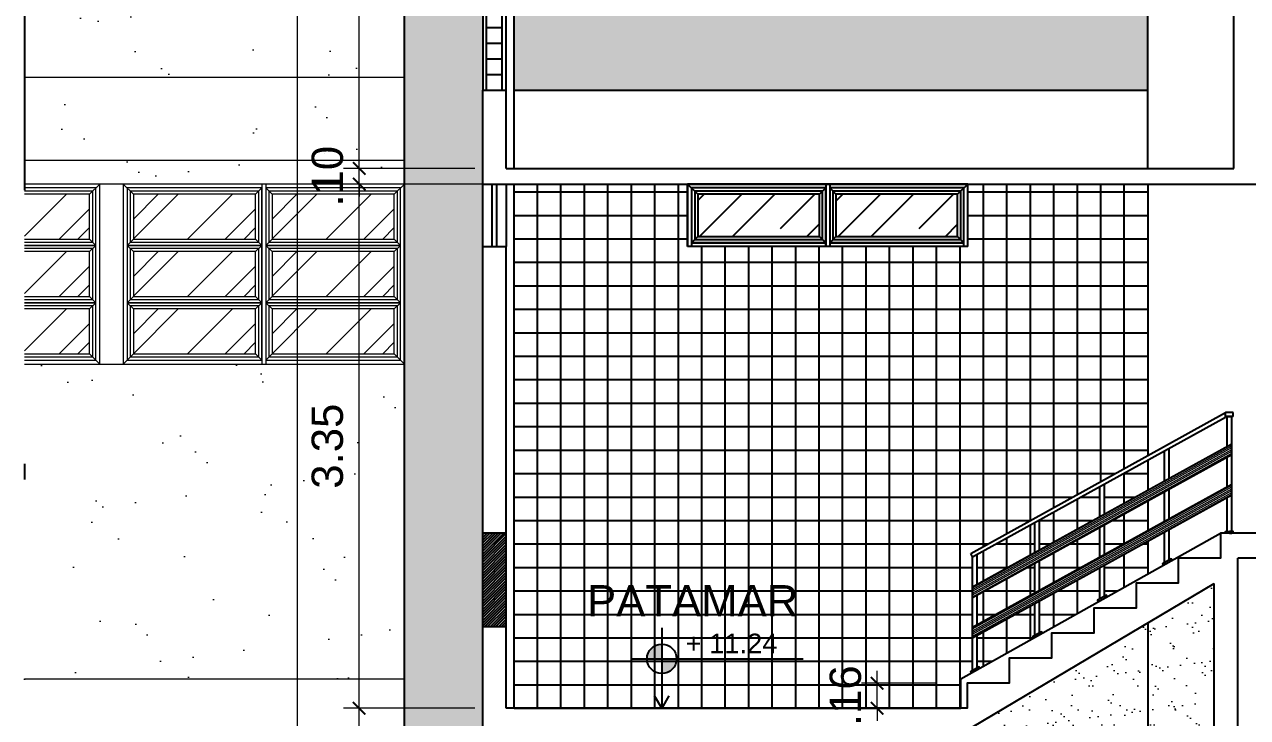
# Model space of a CAD drawing. Header units: metres. Extents: x 2440 to 5689, y 77 to 398.
# Drawn here: x 3365.42 to 3373.23, y 219.76 to 224.19 of the extents above; entities that cross this region are included whole.
import ezdxf

# ---------------------------------------------------------------- set-up
doc = ezdxf.new("R2010")
doc.units = ezdxf.units.M
doc.header["$LTSCALE"] = 7
doc.header["$MEASUREMENT"] = 0
doc.header["$PDMODE"] = 2
doc.linetypes.add('DASHDOT', pattern=[1, 0.5, -0.25, 0, -0.25])
doc.linetypes.add('DASHED', pattern=[0.75, 0.5, -0.25])
for name, color, linetype, lineweight in [('2prancha', 4, 'Continuous', 18), ('HACH', 251, 'Continuous', 5), ('texto', 3, 'Continuous', 25)]:
    doc.layers.add(name, color=color, linetype=linetype, lineweight=lineweight)
for name, color, linetype in [('COTA 1 100', 2, 'Continuous'), ('COTA DE NÍVEL', 7, 'Continuous'), ('HACHURA', 251, 'Continuous'), ('HACHURA PISOS', 250, 'Continuous'), ('PENA 0.15', 7, 'Continuous'), ('PENA 01', 1, 'Continuous'), ('PENA 02', 2, 'Continuous'), ('PENA 03', 3, 'Continuous'), ('PENA 06', 6, 'Continuous'), ('projeção', 7, 'DASHED')]:
    doc.layers.add(name, color=color, linetype=linetype)
doc.styles.add('GRAF', font='GRAF.SHX')
doc.styles.add('Luana', font='arial.ttf')
doc.dimstyles.new('arial100', dxfattribs={"dimtxt": 0.2, "dimasz": 0.08, "dimexe": 0.1, "dimexo": 0.2, "dimgap": 0.1, "dimtad": 1, "dimzin": 4, "dimdsep": 46, "dimtxsty": 'Luana', "dimblk": 'ARCHTICK', "dimcen": 0, "dimclrd": 7, "dimclre": 7, "dimclrt": 256, "dimadec": 0, "dimazin": 0, "dimtfac": 1, "dimtix": 1, "dimtmove": 0, "dimatfit": 3, "dimldrblk": 'CLOSEDBLANK', "dimfxl": 0, "dimlwd": 5, "dimlwe": 5, "dimarcsym": 0})

# ---------------------------------------------------------------- blocks, each defined once
blk = doc.blocks.new('A$C507D097E')
at = {"layer": 'HACHURA', "ltscale": 1.5}
h = blk.add_hatch(dxfattribs=at)
h.set_pattern_fill('AR-RROOF', color=256, scale=0.5, angle=45, style=0)
h.set_pattern_definition([(45, (-1.732500000000073, -0.3516666666667447), (0.4242640687119287, 1.131370849898476), [7.5, -1, 2.5, -0.5]), (45, (-1.43905068580716, 0.2953360381189896), (-0.8237794000823279, 0.1166726188957805), [1.5, -0.165, 3, -0.375]), (45, (-1.856243686706875, 0.1256304106341872), (1.60159685938753, 2.075358402782517), [4, -0.7, 2, -0.5])])
h.paths.add_polyline_path([(-1.725329764698472, -0.06500000000102091), (-1.725329764698472, -0.3350000000000932), (-0.9476648823483629, -0.3349999999993543), (-0.9476648823483629, -0.06500000000033879)])
h = blk.add_hatch(dxfattribs=at)
h.set_pattern_fill('AR-RROOF', color=256, scale=0.5, angle=45, style=0)
h.set_pattern_definition([(45, (-0.8462500000005093, -0.3516666666667447), (0.4242640687119287, 1.131370849898476), [7.5, -1, 2.5, -0.5]), (45, (-0.5528006858075969, 0.2953360381189896), (-0.8237794000823279, 0.1166726188957805), [1.5, -0.165, 3, -0.375]), (45, (-0.969993686707312, 0.1256304106341872), (1.60159685938753, 2.075358402782517), [4, -0.7, 2, -0.5])])
h.paths.add_polyline_path([(-0.8426648823487994, -0.06500000000033879), (-0.8426648823487994, -0.3349999999993543), (-0.06500000000050932, -0.3349999999991269), (-0.06500000000050932, -0.06500000000005457)])
at = {"layer": 'PENA 01', "ltscale": 1.5}
for p, q in [((0, -5.684341886080801e-14), (-1.790329764698072, -1.023181539494544e-12)), ((-1.790329764698072, -1.023181539494544e-12), (-1.790329764699891, -0.4000000000010004)), ((-1.7903297647008, -0.4000000000006594), (-1.790329764698981, -6.252776074688882e-13)), ((-0.9076648823474898, -0.02500000000031832), (-1.765329764698436, -0.02500000000105729)), ((-1.765329764698436, -0.02500000000105729), (-1.765329764700255, -0.3750000000010232)), ((-0.9076648823474898, -0.02500000000031832), (-1.765329764698436, -0.02500000000105729)), ((-1.765329764698436, -0.02500000000105729), (-1.765329764700255, -0.3750000000010232)), ((-0.9076648823483993, -7.958078640513122e-13), (-0.8826648823487631, -2.842170943040401e-13)), ((-0.9076648823493088, -0.3750000000002842), (-0.9076648823474898, -0.02500000000031832)), ((-0.0249999999996362, -0.02500000000009095), (-0.8826648823478536, -0.02500000000031832)), ((-0.8826648823478536, -0.02500000000031832), (-0.8826648823496726, -0.3750000000002842)), ((-0.02500000000145519, -0.3750000000000568), (-0.0249999999996362, -0.02500000000009095)), ((-1.818989403545856e-12, -0.4000000000000341), (0, -5.684341886080801e-14)), ((-1.765329764700255, -0.3750000000010232), (-0.9076648823493088, -0.3750000000002842)), ((-1.765329764700255, -0.3750000000010232), (-0.9076648823493088, -0.3750000000002842)), ((-0.9076648823474898, -0.3749999999993747), (-1.765329764698436, -0.3750000000001137)), ((-1.765329764698436, -0.3750000000001137), (-1.765329764700255, -0.4000000000010004)), ((-0.9076648823493088, -0.4000000000003183), (-0.9076648823474898, -0.3749999999993747)), ((-0.8826648823496726, -0.3750000000002842), (-0.02500000000145519, -0.3750000000000568)), ((-0.0249999999996362, -0.3749999999991473), (-0.8826648823478536, -0.3749999999993747)), ((-0.8826648823478536, -0.3749999999993747), (-0.8826648823487631, -0.4000000000003183)), ((-0.0250000000005457, -0.4000000000000341), (-0.0249999999996362, -0.3749999999991473)), ((0, -0.4000000000000341), (-1.790329764698072, -0.4000000000010004))]:
    blk.add_line(p, q, dxfattribs=at)
at = {"layer": 'PENA 01'}
for p, q in [((-0.9076648823483993, -2.842170943040401e-13), (-0.9076648823502182, -0.4000000000003183)), ((-0.8826648823487631, -2.842170943040401e-13), (-0.882664882350582, -0.4000000000003183))]:
    blk.add_line(p, q, dxfattribs=at)
at = {"layer": 'PENA 01', "ltscale": 1.5}
for points in [[(-0.06500000000050932, -0.06500000000005457), (0, 0)], [(-1.790329764698072, -9.663381206337363e-13), (-1.725329764698472, -0.06500000000102091)], [(-0.9476648823483629, -0.06500000000033879), (-0.9076648823474898, -0.02500000000031832)], [(-0.8826648823478536, -0.02500000000031832), (-0.8426648823487994, -0.06500000000033879)], [(-1.725329764698472, -0.3350000000000932), (-1.765329764698436, -0.3750000000001137)], [(-0.9476648823483629, -0.3349999999993543), (-0.9076648823474898, -0.3749999999993747)], [(-0.8426648823487994, -0.3349999999993543), (-0.8826648823478536, -0.3749999999993747)], [(-0.06500000000050932, -0.3349999999991269), (-0.0249999999996362, -0.3749999999991473)]]:
    blk.add_lwpolyline(points, dxfattribs=at)
for points in [[(-1.765329764698436, -0.3750000000001137), (-0.9076648823474898, -0.3749999999993747), (-0.9076648823474898, -0.02500000000031832), (-1.765329764698436, -0.02500000000105729)], [(-1.745329764697999, -0.355000000000075), (-0.9276648823479263, -0.3549999999993361), (-0.9276648823479263, -0.04500000000035698), (-1.745329764697999, -0.0450000000010391)], [(-1.725329764698472, -0.3350000000000932), (-0.9476648823483629, -0.3349999999993543), (-0.9476648823483629, -0.06500000000033879), (-1.725329764698472, -0.06500000000102091)], [(-0.8826648823478536, -0.3749999999993747), (-0.0249999999996362, -0.3749999999991473), (-0.0249999999996362, -0.02500000000009095), (-0.8826648823478536, -0.02500000000031832)], [(-0.8626648823483265, -0.3549999999993361), (-0.04500000000007276, -0.3549999999991087), (-0.04500000000007276, -0.04500000000007276), (-0.8626648823483265, -0.04500000000035698)], [(-0.8426648823487994, -0.3349999999993543), (-0.06500000000050932, -0.3349999999991269), (-0.06500000000050932, -0.06500000000005457), (-0.8426648823487994, -0.06500000000033879)]]:
    blk.add_lwpolyline(points, close=True, dxfattribs=at)
blk = doc.blocks.new('_ArchTick')
at = {"color": 0, "linetype": 'ByBlock', "const_width": 0.15}
blk.add_lwpolyline([(-0.5, -0.5), (0.5, 0.5)], dxfattribs=at)
blk = doc.blocks.new('*D16')
at = {"layer": 'COTA 1 100', "color": 7, "lineweight": 5}
for p, q in [((3370.866568308546, 219.9767909407446), (3370.866568308546, 220.0567909407446)), ((3371.240930921116, 219.9767909407446), (3370.766568308546, 219.9767909407446)), ((3370.866568308546, 219.8167909407446), (3370.866568308546, 219.9767909407446)), ((3371.240930921116, 219.8167909407446), (3370.766568308546, 219.8167909407446)), ((3370.866568308546, 219.8167909407446), (3370.866568308546, 219.7367909407446))]:
    blk.add_line(p, q, dxfattribs=at)
at = {"layer": 'Defpoints', "color": 0}
for p in [(3370.866568308546, 219.9767909407446), (3371.440930921116, 219.9767909407446), (3371.440930921116, 219.8167909407446)]:
    blk.add_point(p, dxfattribs=at)
at = {"layer": 'COTA 1 100', "color": 7, "lineweight": 5, "xscale": 0.08, "yscale": 0.08, "zscale": 0.08}
for p, rotation in [((3370.866568308546, 219.9767909407446), 270), ((3370.866568308546, 219.8167909407446), 90)]:
    blk.add_blockref('_ArchTick', p, dxfattribs=dict(at, rotation=rotation))
at = {"layer": 'COTA 1 100', "insert": (3370.664453711001, 219.8967909407451), "char_height": 0.2, "attachment_point": 5, "rotation": 90, "style": 'Luana'}
blk.add_mtext('.16', dxfattribs=at)
blk = doc.blocks.new('_ClosedBlank')
at = {"layer": '2prancha', "color": 0, "lineweight": -2}
for p, q in [((-1, 0.1666666666666667), (0, 0)), ((-1, 0.1666666666666667), (-1, -0.1666666666666667)), ((0, 0), (-1, -0.1666666666666667))]:
    blk.add_line(p, q, dxfattribs=at)
blk = doc.blocks.new('NIV02')
h = blk.add_hatch(color=256)
h.paths.add_polyline_path([(-43.08798214372393, -49.02922773002917, 0.4142135623730951), (-44.59234559443733, -50.53359118074257), (-43.08798214372393, -50.53359118074257)])
h.paths.add_polyline_path([(-43.08798214372393, -52.03795463145597, 0.4142135623730951), (-41.58361869301053, -50.53359118074257), (-43.08798214372393, -50.53359118074257)])
for p, q in [((-43.08798214372393, -47.3822175101738), (-43.08798214372393, -55.57883228363895)), ((-46.27430931333186, -50.53359118074257), (-28.67982759653792, -50.53359118074257))]:
    blk.add_line(p, q)
blk.add_lwpolyline([(-42.35976431650299, -54.31752200791485), (-43.08798214372393, -55.57883228363895), (-43.81619997094488, -54.31752200791485)])
blk.add_circle((-43.08798214372393, -50.53359118074257), 1.504363450713398)
at = {"style": 'GRAF'}
blk.add_attdef('ELEV', (-40.66293629551796, -49.96256487468508), '', height=1.261310275724094, dxfattribs=at)
blk = doc.blocks.new('*D23')
at = {"layer": 'COTA 1 100', "color": 7, "lineweight": 5}
for p, q in [((3368.295931178979, 219.8167909407446), (3367.456148586233, 219.8167909407446)), ((3367.556148586233, 217.5767909407447), (3367.556148586233, 219.8167909407446)), ((3368.295931178979, 217.5767909407447), (3367.456148586233, 217.5767909407447))]:
    blk.add_line(p, q, dxfattribs=at)
at = {"layer": 'Defpoints', "color": 0}
for p in [(3367.556148586233, 219.8167909407446), (3368.495931178979, 219.8167909407446), (3368.495931178979, 217.5767909407447)]:
    blk.add_point(p, dxfattribs=at)
at = {"layer": 'COTA 1 100', "color": 7, "lineweight": 5, "xscale": 0.08, "yscale": 0.08, "zscale": 0.08}
for p, rotation in [((3367.556148586233, 219.8167909407446), 90), ((3367.556148586233, 217.5767909407447), 270)]:
    blk.add_blockref('_ArchTick', p, dxfattribs=dict(at, rotation=rotation))
at = {"layer": 'COTA 1 100', "insert": (3367.355739309289, 218.6967909407452), "char_height": 0.2, "attachment_point": 5, "rotation": 90, "style": 'Luana'}
blk.add_mtext('2.24', dxfattribs=at)
blk = doc.blocks.new('*D24')
at = {"layer": 'COTA 1 100', "color": 7, "lineweight": 5}
for p, q in [((3368.345930921116, 223.1667909407445), (3367.456148586233, 223.1667909407445)), ((3367.556148586233, 219.8167909407446), (3367.556148586233, 223.1667909407445)), ((3368.295931178979, 219.8167909407446), (3367.456148586233, 219.8167909407446))]:
    blk.add_line(p, q, dxfattribs=at)
at = {"layer": 'Defpoints', "color": 0}
for p in [(3367.556148586233, 223.1667909407445), (3368.545930921116, 223.1667909407445), (3368.495931178979, 219.8167909407446)]:
    blk.add_point(p, dxfattribs=at)
at = {"layer": 'COTA 1 100', "color": 7, "lineweight": 5, "xscale": 0.08, "yscale": 0.08, "zscale": 0.08}
for p, rotation in [((3367.556148586233, 223.1667909407445), 90), ((3367.556148586233, 219.8167909407446), 270)]:
    blk.add_blockref('_ArchTick', p, dxfattribs=dict(at, rotation=rotation))
at = {"layer": 'COTA 1 100', "insert": (3367.353965775864, 221.4917909407451), "char_height": 0.2, "attachment_point": 5, "rotation": 90, "style": 'Luana'}
blk.add_mtext('3.35', dxfattribs=at)
blk = doc.blocks.new('*D25')
at = {"layer": 'COTA 1 100', "color": 7, "lineweight": 5}
for p, q in [((3367.556148586233, 223.2667909407446), (3367.556148586233, 223.3467909407446)), ((3368.295931178979, 223.2667909407446), (3367.456148586233, 223.2667909407446)), ((3367.556148586233, 223.1667909407445), (3367.556148586233, 223.2667909407446)), ((3368.345930921116, 223.1667909407445), (3367.456148586233, 223.1667909407445)), ((3367.556148586233, 223.1667909407445), (3367.556148586233, 223.0867909407445))]:
    blk.add_line(p, q, dxfattribs=at)
at = {"layer": 'Defpoints', "color": 0}
for p in [(3367.556148586233, 223.2667909407446), (3368.495931178979, 223.2667909407446), (3368.545930921116, 223.1667909407445)]:
    blk.add_point(p, dxfattribs=at)
at = {"layer": 'COTA 1 100', "color": 7, "lineweight": 5, "xscale": 0.08, "yscale": 0.08, "zscale": 0.08}
for p, rotation in [((3367.556148586233, 223.2667909407446), 270), ((3367.556148586233, 223.1667909407445), 90)]:
    blk.add_blockref('_ArchTick', p, dxfattribs=dict(at, rotation=rotation))
at = {"layer": 'COTA 1 100', "insert": (3367.354033988688, 223.2167909407451), "char_height": 0.2, "attachment_point": 5, "rotation": 90, "style": 'Luana'}
blk.add_mtext('.10', dxfattribs=at)
blk = doc.blocks.new('*D26')
at = {"layer": 'COTA 1 100', "color": 7, "lineweight": 5}
for p, q in [((3368.345930921116, 230.1667909407445), (3367.456148586233, 230.1667909407445)), ((3367.556148586233, 223.2667909407446), (3367.556148586233, 230.1667909407445)), ((3368.295931178979, 223.2667909407446), (3367.456148586233, 223.2667909407446))]:
    blk.add_line(p, q, dxfattribs=at)
at = {"layer": 'Defpoints', "color": 0}
for p in [(3367.556148586233, 230.1667909407445), (3368.545930921116, 230.1667909407445), (3368.495931178979, 223.2667909407446)]:
    blk.add_point(p, dxfattribs=at)
at = {"layer": 'COTA 1 100', "color": 7, "lineweight": 5, "xscale": 0.08, "yscale": 0.08, "zscale": 0.08}
for p, rotation in [((3367.556148586233, 230.1667909407445), 90), ((3367.556148586233, 223.2667909407446), 270)]:
    blk.add_blockref('_ArchTick', p, dxfattribs=dict(at, rotation=rotation))
at = {"layer": 'COTA 1 100', "insert": (3367.354033988688, 226.7167909407451), "char_height": 0.2, "attachment_point": 5, "rotation": 90, "style": 'Luana'}
blk.add_mtext('6.90', dxfattribs=at)
blk = doc.blocks.new('*D29')
at = {"layer": 'COTA 1 100', "color": 7, "lineweight": 5}
for p, q in [((3368.145930921116, 234.6667909407445), (3367.060432236375, 234.6667909407445)), ((3367.160432236375, 234.6667909407445), (3367.160432236375, 217.5767909407447)), ((3368.295931178979, 217.5767909407447), (3367.060432236375, 217.5767909407447))]:
    blk.add_line(p, q, dxfattribs=at)
at = {"layer": 'Defpoints', "color": 0}
for p in [(3368.345930921116, 234.6667909407445), (3367.160432236375, 217.5767909407447), (3368.495931178979, 217.5767909407447)]:
    blk.add_point(p, dxfattribs=at)
at = {"layer": 'COTA 1 100', "color": 7, "lineweight": 5, "xscale": 0.08, "yscale": 0.08, "zscale": 0.08}
for p, rotation in [((3367.160432236375, 234.6667909407445), 90), ((3367.160432236375, 217.5767909407447), 270)]:
    blk.add_blockref('_ArchTick', p, dxfattribs=dict(at, rotation=rotation))
at = {"layer": 'COTA 1 100', "insert": (3366.95831763883, 226.1217909407451), "char_height": 0.2, "attachment_point": 5, "rotation": 90, "style": 'Luana'}
blk.add_mtext('17.09', dxfattribs=at)

msp = doc.modelspace()

# ---------------------------------------------------------------- hatches: boundary and pattern name
at = {"layer": 'HACH'}
h = msp.add_hatch(dxfattribs=at)
h.set_pattern_fill('SQUARE,_O', color=256, scale=0.5, angle=45)
h.set_pattern_definition([(45, (3368.545930921116, 223.7667909407446), (-0.04419417382415922, 0.04419417382415922), [0.0625, -0.0625]), (135, (3368.545930921116, 223.7667909407446), (-0.04419417382415922, -0.04419417382415922), [0.0625, -0.0625])])
h.paths.add_polyline_path([(3372.595930921116, 230.1667909407445), (3368.545930921116, 230.1667909407445), (3368.545930921116, 223.7667909407446), (3372.595930921116, 223.7667909407446)])
h = msp.add_hatch(dxfattribs=at)
h.set_pattern_fill('AR-SAND', color=256, scale=0.4, style=0, double=1)
h.set_pattern_definition([(37.50000000000001, (3365.417483550606, 220.0017909407447), (-0.02519734324384326, 0.7707295076052635), [0, -0.6080000000000001, 0, -0.68, 0, -0.65]), (7.499999999999999, (3365.417483550606, 220.0017909407447), (0.7079106821070908, 1.128858426091896), [0, -0.328, 0, -0.548, 0, -0.21]), (327.5, (3364.925483550606, 220.0017909407447), (1.245656744700598, 0.002263621414785977), [0, -0.2, 0, -0.7200000000000001, 0, -0.9400000000000001]), (317.5, (3364.925483550606, 220.0017909407447), (1.202450641828918, 0.3510702259736997), [0, -0.1, 0, -0.472, 0, -0.54])])
h.paths.add_polyline_path([(3367.845930921116, 224.8967909407446), (3365.417483550606, 224.8967909407445), (3365.417483550606, 223.8467909407446), (3367.845930921116, 223.8467909407446)])
h.paths.add_polyline_path([(3367.845930921116, 223.8467909407446), (3365.417483550606, 223.8467909407446), (3365.417483550606, 223.3167909407445), (3367.845930921116, 223.3167909407445)])
h.paths.add_polyline_path([(3367.845930921117, 222.0167909407444), (3365.417483550606, 222.0167909407444), (3365.417483550606, 220.0017909407447), (3367.845930921116, 220.0017909407447)])
h.paths.add_polyline_path([(3367.845930921116, 223.3167909407445), (3365.417483550606, 223.3167909407445), (3365.417483550606, 223.1667909407444), (3365.898430921117, 223.1667909407444), (3367.845930921116, 223.1667909407445)])
h = msp.add_hatch(dxfattribs=at)
h.set_pattern_fill('AR-RROOF', color=256, scale=0.5, angle=45, style=0)
h.set_pattern_definition([(45, (3365.052180921118, 222.8151242740777), (0.4242640687119287, 1.131370849898476), [7.5, -1, 2.5, -0.5]), (45, (3365.34563023531, 223.4621269788634), (-0.8237794000823279, 0.1166726188957805), [1.5, -0.165, 3, -0.375]), (45, (3364.928437234409, 223.2924213513786), (1.60159685938753, 2.075358402782517), [4, -0.7, 2, -0.5])])
h.paths.add_polyline_path([(3365.833430921118, 222.8151242740777), (3365.833430921118, 223.1017909407444), (3365.417483550606, 223.1017909407444), (3365.417483550606, 222.8151242740777)])
h = msp.add_hatch(dxfattribs=at)
h.set_pattern_fill('AR-RROOF', color=256, scale=0.5, angle=45, style=0)
h.set_pattern_definition([(45, (3366.113430921117, 222.8151242740778), (0.4242640687119287, 1.131370849898476), [7.5, -1, 2.5, -0.5]), (45, (3366.406880235309, 223.4621269788635), (-0.8237794000823279, 0.1166726188957805), [1.5, -0.165, 3, -0.375]), (45, (3365.98968723441, 223.2924213513787), (1.60159685938753, 2.075358402782517), [4, -0.7, 2, -0.5])])
h.paths.add_polyline_path([(3366.113430921117, 223.1017909407445), (3366.113430921117, 222.8151242740778), (3366.894680921117, 222.8151242740778), (3366.894680921117, 223.1017909407445)])
h = msp.add_hatch(dxfattribs=at)
h.set_pattern_fill('AR-RROOF', color=256, scale=0.5, angle=45, style=0)
h.set_pattern_definition([(45, (3366.999680921116, 222.8151242740778), (0.4242640687119287, 1.131370849898476), [7.5, -1, 2.5, -0.5]), (45, (3367.293130235309, 223.4621269788635), (-0.8237794000823279, 0.1166726188957805), [1.5, -0.165, 3, -0.375]), (45, (3366.875937234409, 223.2924213513787), (1.60159685938753, 2.075358402782517), [4, -0.7, 2, -0.5])])
h.paths.add_polyline_path([(3366.999680921116, 223.1017909407445), (3366.999680921116, 222.8151242740778), (3367.780930921116, 222.8151242740778), (3367.780930921116, 223.1017909407445)])
h = msp.add_hatch(dxfattribs=at)
h.set_pattern_fill('AR-RROOF', color=256, scale=0.5, angle=45, style=0)
h.set_pattern_definition([(45, (3365.052180921118, 222.448457607411), (0.4242640687119287, 1.131370849898476), [7.5, -1, 2.5, -0.5]), (45, (3365.34563023531, 223.0954603121967), (-0.8237794000823279, 0.1166726188957805), [1.5, -0.165, 3, -0.375]), (45, (3364.928437234409, 222.9257546847119), (1.60159685938753, 2.075358402782517), [4, -0.7, 2, -0.5])])
h.paths.add_polyline_path([(3365.833430921118, 222.448457607411), (3365.833430921118, 222.7351242740777), (3365.417483550606, 222.7351242740777), (3365.417483550606, 222.448457607411)])
h = msp.add_hatch(dxfattribs=at)
h.set_pattern_fill('AR-RROOF', color=256, scale=0.5, angle=45, style=0)
h.set_pattern_definition([(45, (3366.113430921117, 222.4484576074111), (0.4242640687119287, 1.131370849898476), [7.5, -1, 2.5, -0.5]), (45, (3366.406880235309, 223.0954603121968), (-0.8237794000823279, 0.1166726188957805), [1.5, -0.165, 3, -0.375]), (45, (3365.98968723441, 222.925754684712), (1.60159685938753, 2.075358402782517), [4, -0.7, 2, -0.5])])
h.paths.add_polyline_path([(3366.113430921117, 222.7351242740778), (3366.113430921117, 222.4484576074111), (3366.894680921117, 222.4484576074111), (3366.894680921117, 222.7351242740778)])
h = msp.add_hatch(dxfattribs=at)
h.set_pattern_fill('AR-RROOF', color=256, scale=0.5, angle=45, style=0)
h.set_pattern_definition([(45, (3366.999680921116, 222.4484576074111), (0.4242640687119287, 1.131370849898476), [7.5, -1, 2.5, -0.5]), (45, (3367.293130235309, 223.0954603121968), (-0.8237794000823279, 0.1166726188957805), [1.5, -0.165, 3, -0.375]), (45, (3366.875937234409, 222.925754684712), (1.60159685938753, 2.075358402782517), [4, -0.7, 2, -0.5])])
h.paths.add_polyline_path([(3366.999680921116, 222.7351242740778), (3366.999680921116, 222.4484576074111), (3367.780930921116, 222.4484576074111), (3367.780930921116, 222.7351242740778)])
h = msp.add_hatch(dxfattribs=at)
h.set_pattern_fill('AR-RROOF', color=256, scale=0.5, angle=45, style=0)
h.set_pattern_definition([(45, (3365.052180921118, 222.0817909407444), (0.4242640687119287, 1.131370849898476), [7.5, -1, 2.5, -0.5]), (45, (3365.34563023531, 222.72879364553), (-0.8237794000823279, 0.1166726188957805), [1.5, -0.165, 3, -0.375]), (45, (3364.928437234409, 222.5590880180453), (1.60159685938753, 2.075358402782517), [4, -0.7, 2, -0.5])])
h.paths.add_polyline_path([(3365.833430921118, 222.0817909407444), (3365.833430921118, 222.368457607411), (3365.417483550606, 222.368457607411), (3365.417483550606, 222.0817909407444)])
h = msp.add_hatch(dxfattribs=at)
h.set_pattern_fill('AR-RROOF', color=256, scale=0.5, angle=45, style=0)
h.set_pattern_definition([(45, (3366.113430921117, 222.0817909407444), (0.4242640687119287, 1.131370849898476), [7.5, -1, 2.5, -0.5]), (45, (3366.406880235309, 222.7287936455301), (-0.8237794000823279, 0.1166726188957805), [1.5, -0.165, 3, -0.375]), (45, (3365.98968723441, 222.5590880180454), (1.60159685938753, 2.075358402782517), [4, -0.7, 2, -0.5])])
h.paths.add_polyline_path([(3366.113430921117, 222.3684576074111), (3366.113430921117, 222.0817909407444), (3366.894680921117, 222.0817909407444), (3366.894680921117, 222.3684576074111)])
h = msp.add_hatch(dxfattribs=at)
h.set_pattern_fill('AR-RROOF', color=256, scale=0.5, angle=45, style=0)
h.set_pattern_definition([(45, (3366.999680921116, 222.0817909407444), (0.4242640687119287, 1.131370849898476), [7.5, -1, 2.5, -0.5]), (45, (3367.293130235309, 222.7287936455301), (-0.8237794000823279, 0.1166726188957805), [1.5, -0.165, 3, -0.375]), (45, (3366.875937234409, 222.5590880180454), (1.60159685938753, 2.075358402782517), [4, -0.7, 2, -0.5])])
h.paths.add_polyline_path([(3366.999680921116, 222.3684576074111), (3366.999680921116, 222.0817909407444), (3367.780930921116, 222.0817909407444), (3367.780930921116, 222.3684576074111)])
h = msp.add_hatch(dxfattribs=at)
h.set_pattern_fill('_USER', color=256, scale=0.01, angle=29, style=0, pattern_type=0)
h.set_pattern_definition([(29, (3371.475930921116, 220.2669229782688), (-0.00484809620246337, 0.008746197071393957), [])])
h.paths.add_polyline_path([(3373.132361207818, 221.4395758761697), (3373.132361207818, 221.5073393386524), (3371.475930921116, 220.5930197740842), (3371.475930921116, 220.5252563116016)])
h.paths.add_polyline_path([(3373.132361207817, 221.1812425428368), (3373.132361207817, 221.2490060053194), (3371.475930921116, 220.3346864407514), (3371.475930921116, 220.2669229782688)])
h = msp.add_hatch(dxfattribs=at)
h.set_pattern_fill('AR-SAND', color=256, scale=0.1, style=0)
h.set_pattern_definition([(37.50000000000001, (3371.400930921116, 217.5767909407446), (-0.006299335810960816, 0.1926823769013159), [0, -0.152, 0, -0.17, 0, -0.1625]), (7.499999999999999, (3371.400930921116, 217.5767909407446), (0.1769776705267727, 0.282214606522974), [0, -0.082, 0, -0.137, 0, -0.0525]), (327.5, (3371.277930921116, 217.5767909407446), (0.3114141861751495, 0.0005659053536964942), [0, -0.05, 0, -0.18, 0, -0.235]), (317.5, (3371.277930921116, 217.5767909407446), (0.3006126604572294, 0.08776755649342494), [0, -0.025, 0, -0.118, 0, -0.135])])
h.paths.add_polyline_path([(3373.020930921116, 220.6135996385831), (3372.595930921116, 220.3617477867311), (3372.595930921116, 218.3055563728433), (3373.020930921116, 218.1586427925964)])
h.paths.add_polyline_path([(3372.595930921116, 220.3617477867311), (3371.550930921116, 219.7424885274719), (3371.550930921116, 218.6667909407446), (3372.595930921116, 218.3055563728433)])
h.paths.add_polyline_path([(3371.550930921116, 219.7424885274719), (3371.473816243513, 219.6967909407446), (3371.400930921116, 219.6967909407446), (3371.400930921116, 217.5767909407446), (3371.550930921116, 217.5767909407446)])
h.paths.add_polyline_path([(3372.090930921116, 218.3767909407446), (3371.820930921116, 218.3767909407446), (3371.820930921116, 218.5367909407446), (3371.550930921116, 218.5367909407446), (3371.550930921116, 218.3624314426728), (3372.595930921116, 217.7431721834135), (3372.595930921116, 218.0567909407446), (3372.360930921116, 218.0567909407446), (3372.360930921116, 218.2167909407446), (3372.090930921116, 218.2167909407446)])
h.paths.add_polyline_path([(3371.550930921116, 218.6667909407446), (3371.550930921116, 218.5367909407446), (3371.820930921116, 218.5367909407446), (3371.820930921116, 218.3767909407446), (3372.090930921116, 218.3767909407446), (3372.090930921116, 218.2167909407446), (3372.360930921116, 218.2167909407446), (3372.360930921116, 218.0567909407446), (3372.595930921116, 218.0567909407446), (3372.595930921116, 218.3055563728433)])
h.paths.add_polyline_path([(3373.020930921116, 218.1586427925964), (3372.595930921116, 218.3055563728433), (3372.595930921116, 218.0567909407446), (3372.630930921116, 218.0567909407446), (3372.630930921116, 217.8967909407446), (3372.900930921116, 217.8967909407446), (3372.900930921116, 217.7367909407446), (3373.020930921116, 217.7367909407446)])
h.paths.add_polyline_path([(3373.170930921116, 218.1067909407446), (3373.020930921116, 218.1586427925964), (3373.020930921116, 217.7367909407446), (3373.170930921116, 217.7367909407446)])
h.paths.add_polyline_path([(3373.020930921116, 217.7367909407446), (3372.900930921116, 217.7367909407446), (3372.900930921116, 217.8967909407446), (3372.630930921116, 217.8967909407446), (3372.630930921116, 218.0567909407446), (3372.595930921116, 218.0567909407446), (3372.595930921116, 217.7431721834135), (3372.876699268119, 217.5767909407446), (3373.020930921116, 217.5767909407446)])
h.paths.add_polyline_path([(3372.595930921116, 217.7431721834135), (3371.550930921116, 218.3624314426728), (3371.550930921116, 217.5767909407446), (3372.595930921116, 217.5767909407446)])
h.paths.add_polyline_path([(3372.595930921116, 217.7431721834135), (3372.595930921116, 217.5767909407446), (3372.876699268119, 217.5767909407446)], flags=17)
at = {"layer": 'HACHURA PISOS'}
h = msp.add_hatch(dxfattribs=at)
h.set_pattern_fill('_USER,_O', color=256, scale=0.15, double=1, pattern_type=0)
h.set_pattern_definition([(0, (3368.545930921116, 219.8167909407446), (0, 0.15), []), (90, (3368.545930921116, 219.8167909407446), (-0.15, 9.184850993605149e-18), [])])
h.paths.add_polyline_path([(3372.595930921116, 221.4323490975513), (3372.595930921116, 223.1667909407445), (3371.445930921115, 223.1667909407445), (3371.445930921113, 222.7667909407445), (3369.655601156415, 222.7667909407435), (3369.655601156417, 223.1667909407445), (3368.545930921116, 223.1667909407445), (3368.545930921116, 219.8167909407446), (3371.400930921116, 219.8167909407446), (3371.400930921116, 220.0043218049421), (3371.467212292654, 220.0415539333986), (3371.462314791481, 220.0502725618607), (3371.475930921116, 220.0579211285075), (3371.475930921116, 220.784793298103), (3371.46437601127, 220.8067909407445)])
h.paths.add_polyline_path([(3371.875038492792, 220.8133199364757), (3371.875038492792, 221.0053608901249), (3371.505930921116, 220.8013728576759), (3371.505930921116, 220.6095792315857)], flags=17)
h.paths.add_polyline_path([(3371.875038492792, 220.5549866031429), (3371.875038492792, 220.745556473993), (3371.505930921116, 220.5418157691031), (3371.505930921116, 220.3512458982529)], flags=17)
h.paths.add_polyline_path([(3371.875038492792, 220.4872231406602), (3371.505930921116, 220.2834824357703), (3371.505930921116, 220.0747729803592), (3371.518611767435, 220.0818961718101), (3371.523402374065, 220.073117497648), (3371.86631986433, 220.2657439890931), (3371.861422363157, 220.2744626175551), (3371.875038492792, 220.282111184202)], flags=17)
h.paths.add_polyline_path([(3372.280427436005, 220.4983599707132), (3372.275529934832, 220.5070785991752), (3372.289146064467, 220.514727165822), (3372.289146064467, 220.7158030318022), (3371.905038492791, 220.5037825981617), (3371.905038492791, 220.2989630360537), (3371.917719339111, 220.3060862275046), (3371.922509945741, 220.2973075533425)], flags=17)
h.paths.add_polyline_path([(3372.289146064467, 220.7835664942848), (3372.289146064467, 220.974136365135), (3371.905038492791, 220.7621159314945), (3371.905038492791, 220.5715460606443)], flags=17)
h.paths.add_polyline_path([(3372.289146064467, 221.0418998276176), (3372.289146064467, 221.234218261933), (3371.905038492791, 221.0219404496978), (3371.905038492791, 220.8298793939772)], flags=17)
h.paths.add_polyline_path([(3372.595930921116, 221.4037635221637), (3372.319146064467, 221.2507978215059), (3372.319146064467, 221.0584592851191), (3372.595930921116, 221.2112395208116)], flags=17)
h.paths.add_polyline_path([(3372.595930921116, 220.9529061874788), (3372.595930921116, 221.143476058329), (3372.319146064467, 220.9906958226365), (3372.319146064467, 220.8001259517863)], flags=17)
h.paths.add_polyline_path([(3372.595930921116, 220.8851427249962), (3372.319146064467, 220.7323624893037), (3372.319146064467, 220.5315790176737), (3372.331826910786, 220.5387022091247), (3372.336617517416, 220.5299235349626), (3372.595930921116, 220.6755872370408)], flags=17)
at = {"layer": 'PENA 01'}
h = msp.add_hatch(dxfattribs=at)
h.set_pattern_fill('AR-SAND', color=256, scale=0.2, style=0)
h.set_pattern_definition([(37.50000000000001, (5689.976845273204, 255.5143374087885), (-0.01259867162192163, 0.3853647538026317), [0, -0.304, 0, -0.34, 0, -0.325]), (7.499999999999999, (5689.976845273204, 255.5143374087885), (0.3539553410535454, 0.5644292130459481), [0, -0.164, 0, -0.274, 0, -0.105]), (327.5, (5689.730845273204, 255.5143374087885), (0.6228283723502991, 0.001131810707392988), [0, -0.1, 0, -0.36, 0, -0.47]), (317.5, (5689.730845273204, 255.5143374087885), (0.6012253209144588, 0.1755351129868499), [0, -0.05, 0, -0.236, 0, -0.27])])
h.paths.add_polyline_path([(3368.345930921116, 234.6667909407445), (3367.845930921116, 234.6667909407445), (3367.845930921116, 217.4145455028121), (3368.345930921116, 217.4145455028121)])
at = {"layer": 'PENA 02'}
h = msp.add_hatch(dxfattribs=at)
h.set_pattern_fill('ANSI31', color=256, scale=0.1, style=0)
h.set_pattern_definition([(45, (3368.345930921116, 220.2367909407446), (-0.008838834764831844, 0.008838834764831846), [])])
h.paths.add_polyline_path([(3368.345930921116, 220.3367909407446), (3368.495931178979, 220.3367909407445), (3368.495931178979, 220.9367909407445), (3368.345930921116, 220.9367909407446)])
at = {"layer": 'PENA 03'}
h = msp.add_hatch(dxfattribs=at)
h.set_pattern_fill('_USER,_O', color=256, scale=0.1, pattern_type=0)
h.set_pattern_definition([(0, (3368.370931050047, 223.7667909407446), (0, 0.1), [])])
h.paths.add_polyline_path([(3368.470931050048, 230.1667909407445), (3368.370931050047, 230.1667909407445), (3368.370931050047, 223.7667909407446), (3368.470931050048, 223.7667909407446)])

# ---------------------------------------------------------------- linework, layer by layer
at = {"layer": 'HACH'}
for p, q in [((3367.845930921116, 223.8467909407446), (3365.417483550606, 223.8467909407446)), ((3367.845930921117, 223.3167909407445), (3365.417483550606, 223.3167909407445)), ((3367.845930921117, 223.1667909407445), (3365.417483550606, 223.1667909407445)), ((3366.934680921116, 223.1667909407444), (3366.934680921116, 222.0167909407444)), ((3366.9596809211157, 223.1667909407444), (3366.9596809211157, 222.0167909407444)), ((3366.073430921118, 223.1417909407444), (3366.073430921118, 222.0417909407444)), ((3366.959680921117, 223.1417909407444), (3366.959680921117, 222.0417909407444)), ((3365.898430921117, 222.0167909407443), (3366.048430921117, 222.0167909407443)), ((3367.845930921117, 220.0017909407447), (3365.417483550606, 220.0017909407447))]:
    msp.add_line(p, q, dxfattribs=at)
for points in [[(3365.417483550606, 222.0167909407444), (3365.898430921117, 222.0167909407444), (3365.898430921117, 223.1667909407444), (3365.417483550606, 223.1667909407444)], [(3365.833430921118, 223.1017909407444), (3365.898430921117, 223.1667909407444)], [(3366.048430921117, 223.1667909407445), (3366.113430921117, 223.1017909407445)], [(3367.780930921116, 223.1017909407445), (3367.845930921117, 223.1667909407445)], [(3365.417483550606, 222.0417909407444), (3365.873430921117, 222.0417909407444), (3365.873430921117, 223.1417909407444), (3365.417483550606, 223.1417909407444)], [(3365.417483550606, 222.7751242740777), (3365.873430921117, 222.7751242740777), (3365.873430921117, 223.1417909407444), (3365.417483550606, 223.1417909407444)], [(3365.417483550606, 222.7951242740777), (3365.853430921117, 222.7951242740777), (3365.853430921117, 223.1217909407443), (3365.417483550606, 223.1217909407443)], [(3365.417483550606, 222.8151242740777), (3365.833430921118, 222.8151242740777), (3365.833430921118, 223.1017909407444), (3365.417483550606, 223.1017909407444)], [(3366.934680921117, 223.1417909407444), (3366.073430921118, 223.1417909407444), (3366.073430921118, 222.0417909407444), (3366.934680921117, 222.0417909407444)], [(3366.073430921118, 222.0417909407444), (3366.934680921117, 222.0417909407444), (3366.934680921117, 223.1417909407444), (3366.073430921118, 223.1417909407444)], [(3366.894680921117, 223.1017909407445), (3366.934680921117, 223.1417909407444)], [(3366.959680921117, 222.0417909407444), (3367.820930921117, 222.0417909407444), (3367.820930921117, 223.1417909407444), (3366.959680921117, 223.1417909407444)], [(3366.959680921117, 223.1417909407444), (3366.999680921116, 223.1017909407445)], [(3365.417483550606, 222.408457607411), (3365.873430921117, 222.408457607411), (3365.873430921117, 222.7751242740777), (3365.417483550606, 222.7751242740777)], [(3365.417483550606, 222.428457607411), (3365.853430921117, 222.428457607411), (3365.853430921117, 222.7551242740777), (3365.417483550606, 222.7551242740777)], [(3365.833430921118, 222.8151242740777), (3365.873430921117, 222.7751242740777)], [(3365.833430921118, 222.7351242740777), (3365.873430921117, 222.7751242740777)], [(3366.113430921117, 222.8151242740778), (3366.073430921118, 222.7751242740778)], [(3366.073430921118, 222.7751242740778), (3366.113430921117, 222.7351242740778)], [(3366.894680921117, 222.8151242740778), (3366.934680921117, 222.7751242740778)], [(3366.894680921117, 222.7351242740778), (3366.934680921117, 222.7751242740778)], [(3366.999680921116, 222.8151242740778), (3366.959680921117, 222.7751242740778)], [(3366.959680921117, 222.7751242740778), (3366.999680921116, 222.7351242740778)], [(3367.780930921116, 222.8151242740778), (3367.820930921117, 222.7751242740778)], [(3367.780930921116, 222.7351242740778), (3367.820930921117, 222.7751242740778)], [(3365.417483550606, 222.448457607411), (3365.833430921118, 222.448457607411), (3365.833430921118, 222.7351242740777), (3365.417483550606, 222.7351242740777)], [(3365.833430921118, 222.448457607411), (3365.873430921117, 222.408457607411)], [(3366.113430921117, 222.4484576074111), (3366.073430921118, 222.4084576074111)], [(3366.894680921117, 222.4484576074111), (3366.934680921117, 222.4084576074111)], [(3366.999680921116, 222.4484576074111), (3366.959680921117, 222.4084576074111)], [(3367.780930921116, 222.4484576074111), (3367.820930921117, 222.4084576074111)], [(3365.417483550606, 222.0417909407444), (3365.873430921117, 222.0417909407444), (3365.873430921117, 222.408457607411), (3365.417483550606, 222.408457607411)], [(3365.417483550606, 222.0617909407443), (3365.853430921117, 222.0617909407443), (3365.853430921117, 222.388457607411), (3365.417483550606, 222.388457607411)], [(3365.417483550606, 222.0817909407444), (3365.833430921118, 222.0817909407444), (3365.833430921118, 222.368457607411), (3365.417483550606, 222.368457607411)], [(3365.833430921118, 222.368457607411), (3365.873430921117, 222.408457607411)], [(3366.073430921118, 222.4084576074111), (3366.113430921117, 222.3684576074111)], [(3366.894680921117, 222.3684576074111), (3366.934680921117, 222.4084576074111)], [(3366.959680921117, 222.4084576074111), (3366.999680921116, 222.3684576074111)], [(3367.780930921116, 222.3684576074111), (3367.820930921117, 222.4084576074111)], [(3365.833430921118, 222.0817909407444), (3365.898430921117, 222.0167909407443)], [(3366.113430921117, 222.0817909407444), (3366.048430921117, 222.0167909407443)], [(3366.894680921117, 222.0817909407444), (3366.934680921117, 222.0417909407444)], [(3366.999680921116, 222.0817909407444), (3366.959680921117, 222.0417909407444)], [(3367.780930921116, 222.0817909407444), (3367.845930921117, 222.0167909407444)]]:
    msp.add_lwpolyline(points, dxfattribs=at)
for points in [[(3367.845930921117, 223.1667909407444), (3366.048430921117, 223.1667909407444), (3366.048430921117, 222.0167909407444), (3367.845930921117, 222.0167909407444)], [(3366.073430921118, 222.7751242740778), (3366.934680921117, 222.7751242740778), (3366.934680921117, 223.1417909407444), (3366.073430921118, 223.1417909407444)], [(3366.093430921117, 222.7951242740778), (3366.914680921117, 222.7951242740778), (3366.914680921117, 223.1217909407444), (3366.093430921117, 223.1217909407444)], [(3366.113430921117, 222.8151242740778), (3366.894680921117, 222.8151242740778), (3366.894680921117, 223.1017909407445), (3366.113430921117, 223.1017909407445)], [(3366.959680921117, 222.7751242740778), (3367.820930921117, 222.7751242740778), (3367.820930921117, 223.1417909407444), (3366.959680921117, 223.1417909407444)], [(3366.979680921117, 222.7951242740778), (3367.800930921117, 222.7951242740778), (3367.800930921117, 223.1217909407444), (3366.979680921117, 223.1217909407444)], [(3366.999680921116, 222.8151242740778), (3367.780930921116, 222.8151242740778), (3367.780930921116, 223.1017909407445), (3366.999680921116, 223.1017909407445)], [(3366.073430921118, 222.4084576074111), (3366.934680921117, 222.4084576074111), (3366.934680921117, 222.7751242740778), (3366.073430921118, 222.7751242740778)], [(3366.093430921117, 222.4284576074111), (3366.914680921117, 222.4284576074111), (3366.914680921117, 222.7551242740778), (3366.093430921117, 222.7551242740778)], [(3366.959680921117, 222.4084576074111), (3367.820930921117, 222.4084576074111), (3367.820930921117, 222.7751242740778), (3366.959680921117, 222.7751242740778)], [(3366.979680921117, 222.4284576074111), (3367.800930921117, 222.4284576074111), (3367.800930921117, 222.7551242740778), (3366.979680921117, 222.7551242740778)], [(3366.113430921117, 222.4484576074111), (3366.894680921117, 222.4484576074111), (3366.894680921117, 222.7351242740778), (3366.113430921117, 222.7351242740778)], [(3366.999680921116, 222.4484576074111), (3367.780930921116, 222.4484576074111), (3367.780930921116, 222.7351242740778), (3366.999680921116, 222.7351242740778)], [(3366.073430921118, 222.0417909407444), (3366.934680921117, 222.0417909407444), (3366.934680921117, 222.4084576074111), (3366.073430921118, 222.4084576074111)], [(3366.093430921117, 222.0617909407444), (3366.914680921117, 222.0617909407444), (3366.914680921117, 222.3884576074111), (3366.093430921117, 222.3884576074111)], [(3366.113430921117, 222.0817909407444), (3366.894680921117, 222.0817909407444), (3366.894680921117, 222.3684576074111), (3366.113430921117, 222.3684576074111)], [(3366.959680921117, 222.0417909407444), (3367.820930921117, 222.0417909407444), (3367.820930921117, 222.4084576074111), (3366.959680921117, 222.4084576074111)], [(3366.979680921117, 222.0617909407444), (3367.800930921117, 222.0617909407444), (3367.800930921117, 222.3884576074111), (3366.979680921117, 222.3884576074111)], [(3366.999680921116, 222.0817909407444), (3367.780930921116, 222.0817909407444), (3367.780930921116, 222.3684576074111), (3366.999680921116, 222.3684576074111)]]:
    msp.add_lwpolyline(points, close=True, dxfattribs=at)
at = {"layer": 'PENA 0.15'}
for p, q in [((3367.845930921116, 217.4067909407447), (3367.845930921116, 234.6667909407445)), ((3368.545930921116, 223.2667909407446), (3368.545930921116, 230.1667909407445)), ((3372.595930921116, 223.2667909407446), (3372.595930921116, 230.1667909407445)), ((3368.545930921116, 219.8167909407446), (3368.545930921116, 223.1667909407445)), ((3372.595930921116, 223.1667909407445), (3372.595930921116, 221.4323490975513)), ((3372.595930921116, 221.4037635221637), (3372.595930921116, 221.2112395208116)), ((3372.595930921116, 221.143476058329), (3372.595930921116, 220.9529061874788)), ((3372.595930921116, 220.8851427249962), (3372.595930921116, 220.6755872370408))]:
    msp.add_line(p, q, dxfattribs=at)
at = {"layer": 'PENA 01'}
msp.add_line((3368.545930921116, 223.7667909407446), (3372.595930921116, 223.7667909407446), dxfattribs=at)
at = {"layer": 'PENA 02', "ltscale": 1.5}
for p, q in [((3368.345930921116, 230.1667909407445), (3368.345930921116, 223.7667909407446)), ((3368.495931178979, 223.7667909407446), (3368.495931178979, 230.1667909407445)), ((3368.345930921116, 222.7667909407446), (3368.345930921116, 223.1667909407445)), ((3368.495931178979, 223.1667909407445), (3368.495931178979, 222.7667909407446))]:
    msp.add_line(p, q, dxfattribs=at)
at = {"layer": 'PENA 02'}
for p, q in [((3373.092361207818, 221.6781167059051), (3373.092361207818, 221.7067909407446)), ((3373.102361207818, 221.6817909407446), (3373.132361207818, 221.6817909407446)), ((3373.102361207818, 221.4915922210778), (3373.102361207818, 221.6817909407446)), ((3373.132361207817, 220.9467909407446), (3373.132361207818, 221.6817909407446)), ((3373.142361207818, 221.6817909407446), (3373.142361207818, 221.7067909407446)), ((3372.703253636142, 221.2704797187596), (3372.703253636142, 221.4630756337411)), ((3372.733253636142, 221.2870391762611), (3372.733253636142, 221.479655193314)), ((3373.102361207818, 221.233258887745), (3373.102361207818, 221.4238287585953)), ((3372.289146064467, 221.0418998276176), (3372.289146064467, 221.234218261933)), ((3372.319146064467, 221.0584592851191), (3372.319146064467, 221.2507978215059)), ((3372.703253636142, 221.0121463854268), (3372.703253636142, 221.2027162562769)), ((3372.733253636142, 221.0287058429283), (3372.733253636142, 221.2192757137784)), ((3373.102361207817, 220.9467909407446), (3373.102361207817, 221.1654954252623)), ((3371.875038492792, 220.8133199364757), (3371.875038492792, 221.0053608901249)), ((3371.905038492791, 220.8329569473532), (3371.905038492791, 221.0219404496978)), ((3372.289146064467, 220.7835664942848), (3372.289146064467, 220.974136365135)), ((3372.319146064467, 220.8001259517863), (3372.319146064467, 220.9906958226365)), ((3372.733253636142, 220.7641949992938), (3372.733253636142, 220.9609423804457)), ((3368.495931178979, 220.9367909407445), (3368.345930921116, 220.9367909407446)), ((3372.703253636142, 220.7473431474421), (3372.703253636142, 220.9443829229442)), ((3371.505930921116, 220.6087668916588), (3371.505930921116, 220.8005404156776)), ((3371.475930921116, 220.0579211285075), (3371.475930921116, 220.784793298103)), ((3371.875038492792, 220.5549866031429), (3371.875038492792, 220.745556473993)), ((3371.905038492791, 220.5746236140204), (3371.905038492791, 220.7651934848706)), ((3372.319146064467, 220.5315790176737), (3372.319146064467, 220.7323624893037)), ((3372.289146064467, 220.514727165822), (3372.289146064467, 220.7158030318022)), ((3371.505930921116, 220.3504335583259), (3371.505930921116, 220.5410034291762)), ((3371.905038492791, 220.2989630360537), (3371.905038492791, 220.5037825981617)), ((3371.875038492792, 220.282111184202), (3371.875038492792, 220.4872231406602)), ((3368.495931178979, 220.3367909407445), (3368.345930921116, 220.3367909407446)), ((3371.505930921116, 220.0747729803592), (3371.505930921116, 220.2826700958433))]:
    msp.add_line(p, q, dxfattribs=at)
for points in [[(3371.46437601127, 220.8067909407445), (3373.092361207818, 221.7067909407446)], [(3371.475930921116, 220.784793298103), (3373.092361207818, 221.6781167059051)], [(3373.142361207818, 221.7067909407446), (3373.092361207818, 221.7067909407446)], [(3373.142361207818, 221.6817909407446), (3373.092361207818, 221.6817909407446)], [(3371.475930921116, 220.5930197740842), (3373.132361207818, 221.5073393386525)], [(3371.475930921116, 220.5252563116016), (3373.132361207818, 221.4395758761699)], [(3371.475930921116, 220.3346864407514), (3373.132361207817, 221.2490060053192)], [(3371.475930921116, 220.2669229782688), (3373.132361207817, 221.1812425428366)], [(3371.400930921116, 219.8167909407446), (3371.400930921116, 220.0043218049421), (3373.060930921116, 220.9367909407446)], [(3373.117361207817, 220.9367909407446), (3373.092361207818, 220.9367909407446), (3373.092361207818, 220.9467909407446), (3373.117361207818, 220.9467909407446)], [(3373.132361207817, 220.9367909407446), (3373.102361207817, 220.9367909407446)], [(3373.142361207819, 220.9367909407446), (3373.142361207819, 220.9467909407446), (3373.117361207818, 220.9467909407446)], [(3373.117361207819, 220.9367909407446), (3373.132361207817, 220.9367909407446)], [(3371.475930921116, 220.784793298103), (3371.46437601127, 220.8067909407445)], [(3372.750725089091, 220.7625395165827), (3372.745934482461, 220.7713181907447), (3372.689637506507, 220.7396945807953), (3372.69453500768, 220.7309759523331)], [(3372.336617517416, 220.5299235349626), (3372.331826910786, 220.5387022091247), (3372.275529934832, 220.5070785991752), (3372.280427436005, 220.498359970713)], [(3371.922509945741, 220.2973075533426), (3371.917719339111, 220.3060862275046), (3371.861422363157, 220.2744626175551), (3371.86631986433, 220.265743989093)], [(3371.523402374065, 220.0731174976481), (3371.518611767435, 220.0818961718101), (3371.462314791481, 220.0502725618607), (3371.467212292654, 220.0415539333985)]]:
    msp.add_lwpolyline(points, dxfattribs=at)
at = {"layer": 'PENA 03'}
for p, q in [((3368.3709310500467, 223.7667909407446), (3368.3709310500467, 230.1667909407445)), ((3368.470931050047, 223.7667909407446), (3368.470931050047, 230.1667909407445)), ((3368.405931050047, 222.7667909407446), (3368.405931050047, 223.1667909407445)), ((3368.4359310500467, 222.7667909407446), (3368.4359310500467, 223.1667909407445))]:
    msp.add_line(p, q, dxfattribs=at)
at = {"layer": 'PENA 03', "linetype": 'DASHDOT'}
msp.add_line((3365.417483550606, 226.6278970391838), (3365.417483550606, 215.5617845125687), dxfattribs=at)
at = {"layer": 'PENA 06', "ltscale": 1.5}
for p, q in [((3368.345930921116, 223.1667909407445), (3368.345930921116, 223.7667909407446)), ((3368.495931178979, 223.2667909407446), (3368.495931178979, 223.7667909407446)), ((3368.345930921116, 217.5767909407447), (3368.345930921116, 222.7667909407446)), ((3368.495931178979, 219.8167909407446), (3368.495931178979, 222.7667909407446)), ((3377.095930921117, 220.9367909407446), (3373.060930921116, 220.9367909407446)), ((3373.170930921116, 217.5767909407447), (3373.170930921116, 220.7767909407446))]:
    msp.add_line(p, q, dxfattribs=at)
at = {"layer": 'PENA 06'}
for p, q in [((3368.345930921116, 223.7667909407446), (3368.495931178979, 223.7667909407446)), ((3368.495931178979, 223.2667909407446), (3373.145930921116, 223.2667909407446)), ((3368.345930921116, 223.1667909407445), (3368.495931178979, 223.1667909407445)), ((3368.495931178979, 223.1667909407445), (3373.295930921116, 223.1667909407445)), ((3368.345930921116, 222.7667909407446), (3368.495931178979, 222.7667909407446)), ((3377.095930921116, 220.7767909407447), (3373.170930921116, 220.7767909407446)), ((3373.020930921116, 217.5767909407446), (3373.020930921116, 220.6135996385831))]:
    msp.add_line(p, q, dxfattribs=at)
for points in [[(3373.145930921116, 223.2667909407446), (3373.145930921116, 224.2867909407445)], [(3368.495931178979, 219.6967909407446), (3371.473816243513, 219.6967909407446), (3373.020930921116, 220.6135996385831)]]:
    msp.add_lwpolyline(points, dxfattribs=at)
at = {"layer": 'PENA 06', "ltscale": 1.5}
msp.add_lwpolyline([(3373.060930921116, 220.9367909407446), (3373.060930921116, 220.7767909407446), (3372.790930921116, 220.7767909407446), (3372.790930921116, 220.6167909407446), (3372.520930921116, 220.6167909407446), (3372.520930921116, 220.4567909407446), (3372.250930921116, 220.4567909407446), (3372.250930921116, 220.2967909407446), (3371.980930921116, 220.2967909407446), (3371.980930921116, 220.1367909407446), (3371.710930921116, 220.1367909407446), (3371.710930921116, 219.9767909407446), (3371.440930921116, 219.9767909407446), (3371.440930921116, 219.8167909407446), (3368.495931178979, 219.8167909407446)], dxfattribs=at)
at = {"layer": 'projeção'}
msp.add_line((3372.595930921116, 220.3617477867312), (3372.595930921116, 217.5767909407447), dxfattribs=at)

# ---------------------------------------------------------------- block references
at = {"layer": 'COTA DE NÍVEL', "ltscale": 0.05}
ref = msp.add_blockref('NIV02', (3372.190374069309, 223.2997558649365), dxfattribs=dict(at, xscale=0.06266711229946524, yscale=0.06266711229946524, zscale=0.06266711229946524))
ref.add_attrib('ELEV', '+ 11.24', (3369.642145274053, 220.1687462011655), dxfattribs={"layer": '0', "height": 0.125, "style": 'Luana'})
at = {"layer": 'PENA 01'}
msp.add_blockref('A$C507D097E', (3371.445930921115, 223.1667909407445), dxfattribs=at)

# ---------------------------------------------------------------- texts
at = {"layer": 'texto', "color": 2, "ltscale": 0.05, "insert": (3369.68783558153, 220.503792544277), "char_height": 0.2, "width": 1.934, "attachment_point": 5, "style": 'Luana'}
msp.add_mtext('PATAMAR', dxfattribs=at)

# ---------------------------------------------------------------- dimensions: what is measured, and where the dimension line sits
at = {"layer": 'COTA 1 100'}
for base, p1, p2, picture, middle in [((3367.160432236375, 217.5767909407447), (3368.345930921116, 234.6667909407445), (3368.495931178979, 217.5767909407447), '*D29', (3366.95831763883, 226.1217909407451)), ((3370.866568308546, 219.9767909407446), (3371.440930921116, 219.8167909407446), (3371.440930921116, 219.9767909407446), '*D16', (3370.664453711001, 219.8967909407451)), ((3367.556148586233, 219.8167909407446), (3368.495931178979, 217.5767909407447), (3368.495931178979, 219.8167909407446), '*D23', (3367.355739309289, 218.6967909407452))]:
    dim = msp.add_linear_dim(base=base, p1=p1, p2=p2, angle=90, dimstyle='arial100', dxfattribs=at)
    dim.commit()
    dim.dimension.update_dxf_attribs({"geometry": picture, "text_midpoint": middle})
for base, p1, p2, picture, middle in [((3367.556148586233, 230.1667909407445), (3368.495931178979, 223.2667909407446), (3368.545930921116, 230.1667909407445), '*D26', (3367.354033988688, 226.7167909407451)), ((3367.556148586233, 223.2667909407446), (3368.545930921116, 223.1667909407445), (3368.495931178979, 223.2667909407446), '*D25', (3367.354033988688, 223.2167909407451)), ((3367.556148586233, 223.1667909407445), (3368.495931178979, 219.8167909407446), (3368.545930921116, 223.1667909407445), '*D24', (3367.353965775864, 221.4917909407451))]:
    dim = msp.add_linear_dim(base=base, p1=p1, p2=p2, angle=90, dimstyle='arial100', override={"dimtmove": 1}, dxfattribs=at)
    dim.commit()
    dim.dimension.update_dxf_attribs({"geometry": picture, "text_midpoint": middle})

doc.saveas('drawing.dxf')
